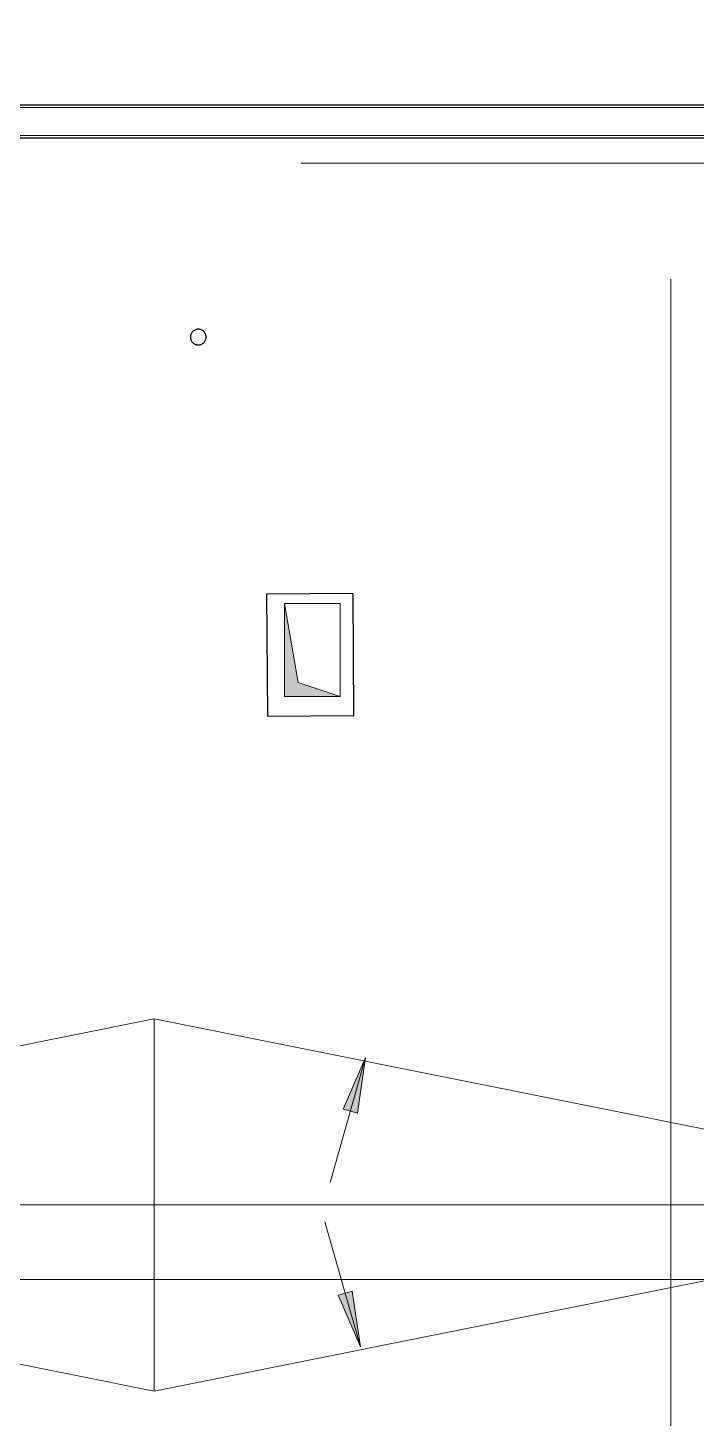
# Model space of a CAD drawing. Header units: metres. Extents: x -2111 to 158, y 19 to 1277.
# Drawn here: x 32.22 to 35.81, y 26.59 to 34.06 of the extents above; entities that cross this region are included whole.
import ezdxf

# ---------------------------------------------------------------- set-up
doc = ezdxf.new("R2010")
doc.units = ezdxf.units.M
doc.linetypes.add('Xref_level ST-8$0$DASHDOT', pattern=[25.4, 12.7, -6.35, 0, -6.35])
doc.layers.add('Внутренние кромки', color=7, linetype='Continuous', lineweight=9, true_color=0x004000)
doc.layers.add('Крыши', color=7, linetype='Continuous', lineweight=9, true_color=0x004000)
doc.layers.add('Воздуховоды', color=7, linetype='Continuous', lineweight=18, transparency=0.7)
doc.layers.add('Линии1', color=7, linetype='Continuous')
for name, color, linetype, lineweight in [('Оси', 250, 'Xref_level ST-8$0$DASHDOT', 5), ('Уклоны в точках', 7, 'Continuous', 9), ('ФЭ парапет', 7, 'Continuous', 18)]:
    doc.layers.add(name, color=color, linetype=linetype, lineweight=lineweight)

# ---------------------------------------------------------------- blocks, each defined once
blk = doc.blocks.new('*U156')
at = {"layer": 'ФЭ парапет'}
for p, q in [((14805, 0), (0, 0)), ((14805, -2.6), (0, -2.6)), ((14805, -15), (0, -15)), ((14805, -165.1), (0, -165.1)), ((14805, -177.5), (0, -177.5)), ((14805, -180.1), (0, -180.1))]:
    blk.add_line(p, q, dxfattribs=at)

msp = doc.modelspace()

# ---------------------------------------------------------------- hatches: boundary and pattern name
at = {"layer": 'Воздуховоды'}
msp.add_hatch(color=7, dxfattribs=at).paths.add_polyline_path([(33.5977, 30.9697), (33.5977, 30.4697), (33.8977, 30.4697), (33.6727, 30.5447)], flags=0)
msp.add_hatch(color=7, dxfattribs=at).paths.add_polyline_path([(33.5977, 30.9697), (33.5977, 30.4697), (33.8977, 30.4697), (33.6727, 30.5447)], flags=0)
at = {"layer": 'Уклоны в точках', "lineweight": 20}
for points in [[(34.0346, 28.5299), (33.9147, 28.2521), (33.9907, 28.2305)], [(34.007, 26.9735), (33.9631, 27.2729), (33.8871, 27.2513)]]:
    msp.add_hatch(color=7, dxfattribs=at).paths.add_polyline_path(points, flags=0)

# ---------------------------------------------------------------- linework, layer by layer
at = {"layer": 'Внутренние кромки', "color": 7}
for p, q in [((32.8976, 26.7365), (32.8976, 28.7365)), ((25.4756, 27.7365), (37.9026, 27.7365)), ((25.4756, 27.7365), (37.9026, 27.7365))]:
    msp.add_line(p, q, dxfattribs=at)
at = {"layer": 'Воздуховоды', "color": 7}
for p, q in [((33.5977, 30.9697), (33.6727, 30.5447)), ((33.5977, 30.9697), (33.8977, 30.9697)), ((33.5977, 30.4697), (33.5977, 30.9697)), ((33.5977, 30.9697), (33.6727, 30.5447)), ((33.5977, 30.9697), (33.8977, 30.9697)), ((33.5977, 30.4697), (33.5977, 30.9697)), ((33.8977, 30.9697), (33.8977, 30.4697)), ((33.8977, 30.9697), (33.8977, 30.4697)), ((33.8977, 30.4697), (33.6727, 30.5447)), ((33.8977, 30.4697), (33.6727, 30.5447)), ((33.8977, 30.4697), (33.5977, 30.4697)), ((33.8977, 30.4697), (33.5977, 30.4697))]:
    msp.add_line(p, q, dxfattribs=at)
at = {"layer": 'Крыши', "color": 7}
for p, q in [((25.4756, 27.2521), (32.8976, 28.7365)), ((25.4756, 27.2521), (32.8976, 28.7365)), ((32.8976, 28.7365), (37.8927, 27.7374)), ((32.8976, 28.7365), (37.8927, 27.7374)), ((25.4756, 28.2209), (32.8976, 26.7365)), ((25.4756, 28.2209), (32.8976, 26.7365)), ((37.8927, 27.7355), (32.8976, 26.7365)), ((37.8927, 27.7355), (32.8976, 26.7365))]:
    msp.add_line(p, q, dxfattribs=at)
at = {"layer": 'Линии1', "color": 7, "elevation": 25.749}
msp.add_lwpolyline([(33.1371, 32.4443), (33.1335, 32.4443), (33.1299, 32.4441), (33.1263, 32.4435), (33.1228, 32.4426), (33.1193, 32.4414), (33.116, 32.44), (33.1128, 32.4382), (33.1098, 32.4362), (33.107, 32.4339), (33.1043, 32.4314), (33.1019, 32.4287), (33.0998, 32.4258), (33.0979, 32.4227), (33.0963, 32.4195), (33.0949, 32.4161), (33.0939, 32.4126), (33.0931, 32.4091), (33.0927, 32.4055), (33.0925, 32.4018), (33.0927, 32.3982), (33.0932, 32.3946), (33.094, 32.3911), (33.0951, 32.3876), (33.0965, 32.3843), (33.0982, 32.3811), (33.1002, 32.378), (33.1024, 32.3751), (33.1048, 32.3724), (33.1075, 32.37), (33.1103, 32.3678), (33.1134, 32.3658), (33.1166, 32.3641), (33.1199, 32.3627), (33.1234, 32.3616), (33.1269, 32.3607), (33.1305, 32.3602), (33.1341, 32.36), (33.1378, 32.3601), (33.1414, 32.3605), (33.1449, 32.3613), (33.1484, 32.3623), (33.1518, 32.3636), (33.155, 32.3652), (33.1581, 32.3671), (33.1611, 32.3692), (33.1638, 32.3716), (33.1663, 32.3742), (33.1686, 32.3771), (33.1706, 32.3801), (33.1724, 32.3832), (33.1739, 32.3866), (33.1751, 32.39), (33.176, 32.3935), (33.1766, 32.3971), (33.1769, 32.4007), (33.1768, 32.4043), (33.1765, 32.4079), (33.1758, 32.4115), (33.1749, 32.415), (33.1736, 32.4184), (33.1721, 32.4217), (33.1703, 32.4248), (33.1682, 32.4278), (33.1659, 32.4306), (33.1633, 32.4332), (33.1605, 32.4355), (33.1576, 32.4376), (33.1545, 32.4394), (33.1512, 32.441), (33.1478, 32.4423), (33.1443, 32.4432), (33.1407, 32.4439), (33.1371, 32.4443)], dxfattribs=at)
at = {"layer": 'Линии1', "color": 7}
msp.add_lwpolyline([(33.967, 31.0245), (33.5022, 31.0197), (33.507, 30.3636), (33.9719, 30.3684), (33.967, 31.0245)], dxfattribs=at)
at = {"layer": 'Оси'}
for p, q in [((35.6756, 20.0131), (35.6756, 34.0648)), ((71.8881, 33.3365), (24.6804, 33.3365)), ((24.6804, 27.3365), (71.8881, 27.3365))]:
    msp.add_line(p, q, dxfattribs=at)
at = {"layer": 'Уклоны в точках', "color": 7}
for p, q in [((33.8434, 27.8566), (34.0346, 28.5299)), ((33.8158, 27.6468), (34.007, 26.9735))]:
    msp.add_line(p, q, dxfattribs=at)
at = {"layer": 'Уклоны в точках', "color": 7, "lineweight": 20}
for p, q in [((34.0346, 28.5299), (33.9147, 28.2521)), ((33.9907, 28.2305), (34.0346, 28.5299)), ((33.9147, 28.2521), (33.9907, 28.2305)), ((33.9631, 27.2729), (33.8871, 27.2513)), ((33.8871, 27.2513), (34.007, 26.9735)), ((34.007, 26.9735), (33.9631, 27.2729))]:
    msp.add_line(p, q, dxfattribs=at)

# ---------------------------------------------------------------- block references
at = {"layer": 'ФЭ парапет', "xscale": 0.001, "yscale": 0.001, "zscale": 0.001, "rotation": 180}
msp.add_blockref('*U156', (40.2956, 33.4714), dxfattribs=at)

doc.saveas('drawing.dxf')
